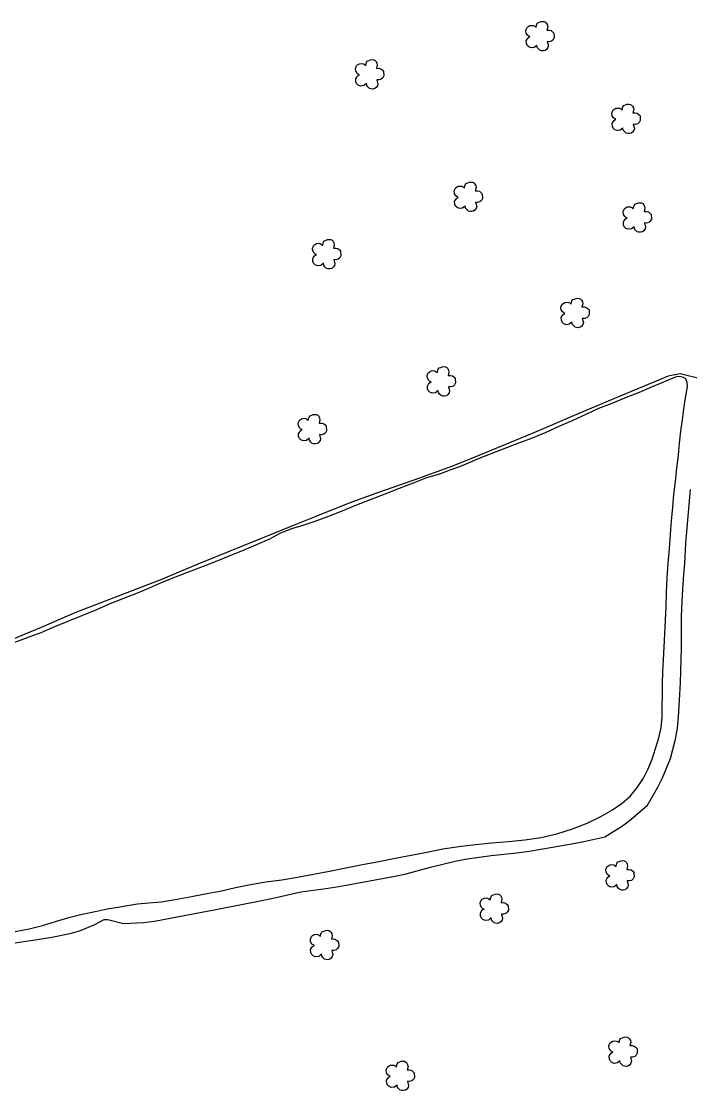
# Model space of a CAD drawing. Extents: x 742777 to 745927, y 7824687 to 7829142.
# Drawn here: x 744303 to 744629, y 7827059 to 7827581 of the extents above; entities that cross this region are included whole.
import ezdxf

# ---------------------------------------------------------------- set-up
doc = ezdxf.new("R2010")
doc.units = 0
doc.header["$MEASUREMENT"] = 0
doc.linetypes.add('CONTINUO', pattern=[0])
doc.layers.add('0114000982', color=1, linetype='Continuous')
doc.layers.add('_SIMBOLO ARVORE', color=118, linetype='Continuous')
doc.layers.add('0114000982030', color=5, linetype='Continuous', lineweight=25)

msp = doc.modelspace()

# ---------------------------------------------------------------- linework, layer by layer
at = {"layer": '0114000982', "linetype": 'Continuous'}
for points in [[(744634.75, 7827406.7), (744624.12, 7827409.27), (744618.28, 7827408.19), (744594.02, 7827397.98), (744574.68, 7827389.83), (744559.54, 7827383.36), (744551.85, 7827380.14), (744536.13, 7827373.68), (744520.36, 7827367.07), (744512.57, 7827364), (744496.96, 7827358.26), (744483.82, 7827353.77), (744476.84, 7827351.31), (744462.09, 7827345.98), (744445.55, 7827339.32), (744436.52, 7827335.65), (744416.9, 7827327.64), (744397.94, 7827320.03), (744388.71, 7827316.25), (744370.91, 7827308.8), (744328.75, 7827292.49), (744312.2, 7827285.39), (744304.02, 7827281.94), (744287.75, 7827275.2)], [(744295.31, 7827130.73), (744303.72, 7827131.99), (744308.17, 7827132.68), (744317.38, 7827134.13), (744327.01, 7827136.05), (744331.43, 7827137.36), (744338.48, 7827140.4), (744343.04, 7827142.71), (744344.78, 7827142.8), (744352.38, 7827140.82), (744362.2, 7827141.29), (744367.49, 7827141.95), (744378.61, 7827144.04), (744390.73, 7827146.28), (744396.7, 7827147.44), (744408.34, 7827149.83), (744420.75, 7827152.24), (744426.96, 7827153.54), (744439.01, 7827156.27), (744451.13, 7827157.91), (744457.47, 7827158.91), (744483.29, 7827163.53), (744489.79, 7827164.99), (744502.22, 7827168.36), (744514.33, 7827171.32), (744520.16, 7827172.42), (744531.96, 7827173.97), (744544.33, 7827175.33), (744550.37, 7827176.17), (744561.77, 7827178.12), (744572.05, 7827179.97), (744577.08, 7827180.94), (744587.44, 7827183.1), (744596.04, 7827188.53), (744600.11, 7827191.56), (744608.18, 7827198.55), (744613.29, 7827207.44), (744615.52, 7827211.97), (744619.36, 7827221.34), (744621.92, 7827230.91), (744622.82, 7827236.15), (744623.29, 7827241.57), (744624.02, 7827252.63), (744624.3, 7827258.46), (744624.51, 7827264.14), (744624.8, 7827275.26), (744624.74, 7827285.71), (744624.82, 7827290.89), (744625.19, 7827301.4), (744626, 7827311.5), (744626.36, 7827316.6), (744626.97, 7827326.65), (744628.25, 7827341.61), (744629.25, 7827352.74)]]:
    msp.add_lwpolyline(points, dxfattribs=at)
at = {"layer": '0114000982030', "elevation": 713.3}
msp.add_lwpolyline([(744299.6, 7827136.87), (744306.31, 7827138.29), (744312.83, 7827139.78), (744319.21, 7827141.76), (744325.67, 7827143.79), (744332.31, 7827145.36), (744338.65, 7827146.69), (744344.41, 7827147.93), (744349.61, 7827148.79), (744354.37, 7827149.57), (744359.32, 7827150.35), (744364.74, 7827150.92), (744370.88, 7827151.46), (744377.59, 7827152.47), (744384.76, 7827153.82), (744392.21, 7827155.23), (744399.65, 7827156.66), (744407.06, 7827158.36), (744414.45, 7827159.89), (744421.96, 7827161.23), (744429.64, 7827162.19), (744437.31, 7827163.4), (744445.1, 7827164.88), (744452.97, 7827166.38), (744460.92, 7827168), (744469.04, 7827169.62), (744477.13, 7827171.17), (744485.1, 7827172.66), (744492.83, 7827174.15), (744500.44, 7827175.68), (744508.21, 7827177.35), (744516.16, 7827178.49), (744524.2, 7827179.43), (744532.27, 7827180.28), (744540.36, 7827180.9), (744548.38, 7827181.62), (744556.28, 7827182.82), (744564.01, 7827184.6), (744571.58, 7827187.02), (744578.74, 7827189.88), (744585.33, 7827193.06), (744591.11, 7827196.34), (744595.89, 7827199.64), (744599.87, 7827203.18), (744603.25, 7827207.4), (744606.21, 7827211.8), (744608.44, 7827216.35), (744610.42, 7827221.15), (744612.11, 7827226.23), (744613.72, 7827231.45), (744614.82, 7827236.5), (744615.31, 7827241.58), (744615.41, 7827246.9), (744615.45, 7827252.41), (744615.57, 7827258), (744615.74, 7827263.73), (744615.95, 7827269.63), (744616.33, 7827275.89), (744616.67, 7827282.31), (744616.95, 7827288.9), (744617.26, 7827295.72), (744617.48, 7827302.56), (744617.83, 7827309.59), (744618.32, 7827316.75), (744618.86, 7827323.88), (744619.39, 7827330.83), (744619.98, 7827337.57), (744620.54, 7827344.05), (744621.06, 7827350.36), (744621.84, 7827356.76), (744622.58, 7827363.27), (744623.24, 7827369.53), (744623.82, 7827375.47), (744624.39, 7827381.3), (744625.22, 7827386.85), (744625.98, 7827391.97), (744626.6, 7827396.61), (744627.18, 7827400.33), (744627.68, 7827402.96), (744627.62, 7827405.11), (744626.92, 7827406.77), (744625.78, 7827407.46), (744624.46, 7827407.85), (744622.69, 7827407.99), (744619.42, 7827406.75), (744614.93, 7827404.74), (744610.46, 7827402.95), (744604.15, 7827400.22), (744597.73, 7827397.71), (744590.81, 7827394.73), (744584.31, 7827392.27), (744578.1, 7827389.46), (744571.76, 7827386.44), (744564.98, 7827383.63), (744558.2, 7827380.48), (744551.03, 7827377.59), (744544.35, 7827375.09), (744537.31, 7827372.28), (744531.34, 7827370), (744525.49, 7827367.69), (744520.62, 7827365.57), (744516.45, 7827363.86), (744511.7, 7827362.16), (744506.68, 7827360.34), (744500.38, 7827358.5), (744493.8, 7827355.92), (744486.95, 7827353.22), (744479.96, 7827350.56), (744472.84, 7827347.81), (744465.67, 7827344.97), (744458.67, 7827342.08), (744452.04, 7827339.43), (744445.85, 7827337.1), (744439.96, 7827335.28), (744434.38, 7827333.58), (744429.05, 7827331.39), (744423.68, 7827328.54), (744417.6, 7827325.97), (744411.16, 7827323.13), (744404.3, 7827320.33), (744397.09, 7827317.48), (744389.94, 7827314.71), (744383.15, 7827312.16), (744376.83, 7827309.58), (744370.8, 7827307.16), (744364.89, 7827304.57), (744358.74, 7827301.99), (744352.36, 7827299.49), (744345.83, 7827296.91), (744339.22, 7827294.05), (744332.47, 7827291.22), (744325.63, 7827288.55), (744318.81, 7827285.79), (744312.01, 7827282.84), (744305, 7827280.21), (744297.9, 7827277.63)], dxfattribs=at)
at = {"layer": '_SIMBOLO ARVORE', "linetype": 'CONTINUO'}
for points in [[(744554.17, 7827569.71, 0), (744552.93, 7827568.67, 0), (744551.34, 7827568.48, 0), (744550.22, 7827568.92, 0), (744549.42, 7827569.71, 0), (744549.09, 7827570.61, 0), (744549, 7827571.94, 0), (744549.43, 7827572.78, 0), (744549.88, 7827573.4, 0), (744550.79, 7827574.02, 0), (744550.21, 7827574.2, 0), (744549.64, 7827574.68, 0), (744548.97, 7827575.74, 0), (744548.85, 7827577, 0), (744549.33, 7827578.31, 0), (744549.84, 7827578.78, 0), (744550.77, 7827579.35, 0), (744551.75, 7827579.48, 0), (744552.53, 7827579.37, 0), (744553.15, 7827579.09, 0), (744553.82, 7827578.48, 0), (744554.03, 7827579.64, 0), (744554.2, 7827580.1, 0), (744554.7, 7827580.74, 0), (744555.46, 7827581.01, 0), (744556.19, 7827581.34, 0), (744557.02, 7827581.42, 0), (744557.8, 7827581.3, 0), (744558.43, 7827580.97, 0), (744558.9, 7827580.46, 0), (744559.32, 7827579.64, 0), (744559.48, 7827578.74, 0), (744559.1, 7827577.12, 0), (744560.23, 7827577.14, 0), (744561.17, 7827576.92, 0), (744562.05, 7827576.22, 0), (744562.54, 7827575.66, 0), (744562.68, 7827573.43, 0), (744562.13, 7827572.44, 0), (744561.41, 7827571.77, 0), (744560.27, 7827571.47, 0), (744559.27, 7827571.56, 0), (744559.8, 7827569.48, 0), (744559.55, 7827568.6, 0), (744558.95, 7827567.75, 0), (744558.29, 7827567.22, 0), (744557.35, 7827566.99, 0), (744556.42, 7827567.05, 0), (744555.72, 7827567.25, 0), (744554.92, 7827568.03, 0), (744554.38, 7827568.74, 0), (744554.21, 7827569.82, 0)], [(744470.98, 7827551.06, 0), (744469.74, 7827550.02, 0), (744468.15, 7827549.83, 0), (744467.03, 7827550.27, 0), (744466.23, 7827551.06, 0), (744465.89, 7827551.96, 0), (744465.81, 7827553.29, 0), (744466.24, 7827554.13, 0), (744466.69, 7827554.75, 0), (744467.6, 7827555.37, 0), (744467.02, 7827555.56, 0), (744466.45, 7827556.03, 0), (744465.78, 7827557.09, 0), (744465.66, 7827558.35, 0), (744466.14, 7827559.67, 0), (744466.65, 7827560.14, 0), (744467.58, 7827560.7, 0), (744468.56, 7827560.84, 0), (744469.34, 7827560.72, 0), (744469.96, 7827560.44, 0), (744470.63, 7827559.83, 0), (744470.84, 7827560.99, 0), (744471.01, 7827561.45, 0), (744471.51, 7827562.09, 0), (744472.27, 7827562.37, 0), (744473, 7827562.69, 0), (744473.83, 7827562.77, 0), (744474.61, 7827562.66, 0), (744475.24, 7827562.32, 0), (744475.71, 7827561.81, 0), (744476.13, 7827561, 0), (744476.29, 7827560.09, 0), (744475.91, 7827558.47, 0), (744477.04, 7827558.49, 0), (744477.98, 7827558.27, 0), (744478.86, 7827557.57, 0), (744479.35, 7827557.01, 0), (744479.48, 7827554.78, 0), (744478.94, 7827553.79, 0), (744478.22, 7827553.13, 0), (744477.07, 7827552.82, 0), (744476.07, 7827552.91, 0), (744476.61, 7827550.83, 0), (744476.36, 7827549.95, 0), (744475.76, 7827549.1, 0), (744475.1, 7827548.58, 0), (744474.16, 7827548.34, 0), (744473.23, 7827548.4, 0), (744472.53, 7827548.6, 0), (744471.73, 7827549.39, 0), (744471.19, 7827550.09, 0), (744471.02, 7827551.17, 0)], [(744596.16, 7827529.31, 0), (744594.91, 7827528.26, 0), (744593.33, 7827528.08, 0), (744592.2, 7827528.52, 0), (744591.4, 7827529.3, 0), (744591.07, 7827530.2, 0), (744590.98, 7827531.54, 0), (744591.41, 7827532.38, 0), (744591.87, 7827533, 0), (744592.78, 7827533.62, 0), (744592.2, 7827533.8, 0), (744591.63, 7827534.27, 0), (744590.95, 7827535.33, 0), (744590.83, 7827536.59, 0), (744591.32, 7827537.91, 0), (744591.83, 7827538.38, 0), (744592.76, 7827538.95, 0), (744593.73, 7827539.08, 0), (744594.51, 7827538.97, 0), (744595.13, 7827538.68, 0), (744595.81, 7827538.08, 0), (744596.01, 7827539.23, 0), (744596.18, 7827539.69, 0), (744596.69, 7827540.33, 0), (744597.44, 7827540.61, 0), (744598.18, 7827540.94, 0), (744599, 7827541.01, 0), (744599.78, 7827540.9, 0), (744600.42, 7827540.56, 0), (744600.89, 7827540.05, 0), (744601.3, 7827539.24, 0), (744601.46, 7827538.33, 0), (744601.09, 7827536.72, 0), (744602.22, 7827536.74, 0), (744603.16, 7827536.51, 0), (744604.04, 7827535.81, 0), (744604.53, 7827535.25, 0), (744604.66, 7827533.03, 0), (744604.11, 7827532.03, 0), (744603.39, 7827531.37, 0), (744602.25, 7827531.06, 0), (744601.25, 7827531.15, 0), (744601.78, 7827529.08, 0), (744601.54, 7827528.19, 0), (744600.94, 7827527.35, 0), (744600.28, 7827526.82, 0), (744599.34, 7827526.59, 0), (744598.41, 7827526.64, 0), (744597.71, 7827526.84, 0), (744596.91, 7827527.63, 0), (744596.36, 7827528.34, 0), (744596.2, 7827529.41, 0)], [(744519.19, 7827491.23, 0), (744517.94, 7827490.19, 0), (744516.36, 7827490, 0), (744515.23, 7827490.44, 0), (744514.43, 7827491.23, 0), (744514.1, 7827492.13, 0), (744514.01, 7827493.46, 0), (744514.44, 7827494.3, 0), (744514.9, 7827494.92, 0), (744515.81, 7827495.54, 0), (744515.23, 7827495.73, 0), (744514.66, 7827496.2, 0), (744513.98, 7827497.26, 0), (744513.86, 7827498.52, 0), (744514.35, 7827499.84, 0), (744514.86, 7827500.31, 0), (744515.79, 7827500.88, 0), (744516.76, 7827501.01, 0), (744517.54, 7827500.89, 0), (744518.16, 7827500.61, 0), (744518.84, 7827500, 0), (744519.04, 7827501.16, 0), (744519.21, 7827501.62, 0), (744519.72, 7827502.26, 0), (744520.47, 7827502.54, 0), (744521.2, 7827502.86, 0), (744522.03, 7827502.94, 0), (744522.81, 7827502.83, 0), (744523.45, 7827502.49, 0), (744523.92, 7827501.98, 0), (744524.33, 7827501.17, 0), (744524.49, 7827500.26, 0), (744524.12, 7827498.64, 0), (744525.25, 7827498.66, 0), (744526.18, 7827498.44, 0), (744527.07, 7827497.74, 0), (744527.56, 7827497.18, 0), (744527.69, 7827494.95, 0), (744527.14, 7827493.96, 0), (744526.42, 7827493.3, 0), (744525.28, 7827492.99, 0), (744524.28, 7827493.08, 0), (744524.81, 7827491, 0), (744524.57, 7827490.12, 0), (744523.97, 7827489.27, 0), (744523.31, 7827488.75, 0), (744522.37, 7827488.51, 0), (744521.44, 7827488.57, 0), (744520.74, 7827488.77, 0), (744519.94, 7827489.56, 0), (744519.39, 7827490.26, 0), (744519.23, 7827491.34, 0)], [(744601.6, 7827481.13, 0), (744600.35, 7827480.09, 0), (744598.77, 7827479.9, 0), (744597.64, 7827480.34, 0), (744596.84, 7827481.13, 0), (744596.51, 7827482.03, 0), (744596.42, 7827483.36, 0), (744596.85, 7827484.2, 0), (744597.31, 7827484.82, 0), (744598.22, 7827485.44, 0), (744597.64, 7827485.63, 0), (744597.07, 7827486.1, 0), (744596.4, 7827487.16, 0), (744596.27, 7827488.42, 0), (744596.76, 7827489.73, 0), (744597.27, 7827490.21, 0), (744598.2, 7827490.77, 0), (744599.18, 7827490.9, 0), (744599.96, 7827490.79, 0), (744600.57, 7827490.51, 0), (744601.25, 7827489.9, 0), (744601.45, 7827491.06, 0), (744601.63, 7827491.52, 0), (744602.13, 7827492.16, 0), (744602.88, 7827492.43, 0), (744603.62, 7827492.76, 0), (744604.44, 7827492.84, 0), (744605.22, 7827492.72, 0), (744605.86, 7827492.39, 0), (744606.33, 7827491.88, 0), (744606.74, 7827491.07, 0), (744606.9, 7827490.16, 0), (744606.53, 7827488.54, 0), (744607.66, 7827488.56, 0), (744608.6, 7827488.34, 0), (744609.48, 7827487.64, 0), (744609.97, 7827487.08, 0), (744610.1, 7827484.85, 0), (744609.56, 7827483.86, 0), (744608.83, 7827483.19, 0), (744607.69, 7827482.89, 0), (744606.69, 7827482.98, 0), (744607.23, 7827480.9, 0), (744606.98, 7827480.02, 0), (744606.38, 7827479.17, 0), (744605.72, 7827478.64, 0), (744604.78, 7827478.41, 0), (744603.85, 7827478.47, 0), (744603.15, 7827478.67, 0), (744602.35, 7827479.45, 0), (744601.81, 7827480.16, 0), (744601.64, 7827481.24, 0)], [(744449.99, 7827463.26, 0), (744448.75, 7827462.22, 0), (744447.16, 7827462.03, 0), (744446.03, 7827462.47, 0), (744445.23, 7827463.26, 0), (744444.9, 7827464.16, 0), (744444.81, 7827465.49, 0), (744445.24, 7827466.33, 0), (744445.7, 7827466.95, 0), (744446.61, 7827467.57, 0), (744446.03, 7827467.75, 0), (744445.46, 7827468.23, 0), (744444.79, 7827469.29, 0), (744444.67, 7827470.55, 0), (744445.15, 7827471.86, 0), (744445.66, 7827472.33, 0), (744446.59, 7827472.9, 0), (744447.57, 7827473.03, 0), (744448.35, 7827472.92, 0), (744448.96, 7827472.64, 0), (744449.64, 7827472.03, 0), (744449.84, 7827473.19, 0), (744450.02, 7827473.65, 0), (744450.52, 7827474.29, 0), (744451.27, 7827474.56, 0), (744452.01, 7827474.89, 0), (744452.83, 7827474.96, 0), (744453.62, 7827474.85, 0), (744454.25, 7827474.52, 0), (744454.72, 7827474.01, 0), (744455.13, 7827473.19, 0), (744455.3, 7827472.29, 0), (744454.92, 7827470.67, 0), (744456.05, 7827470.69, 0), (744456.99, 7827470.46, 0), (744457.87, 7827469.77, 0), (744458.36, 7827469.21, 0), (744458.49, 7827466.98, 0), (744457.95, 7827465.99, 0), (744457.22, 7827465.32, 0), (744456.08, 7827465.02, 0), (744455.08, 7827465.11, 0), (744455.62, 7827463.03, 0), (744455.37, 7827462.14, 0), (744454.77, 7827461.3, 0), (744454.11, 7827460.77, 0), (744453.17, 7827460.54, 0), (744452.24, 7827460.6, 0), (744451.54, 7827460.8, 0), (744450.74, 7827461.58, 0), (744450.2, 7827462.29, 0), (744450.03, 7827463.37, 0)], [(744571.28, 7827434.51, 0), (744570.03, 7827433.47, 0), (744568.45, 7827433.28, 0), (744567.32, 7827433.72, 0), (744566.52, 7827434.51, 0), (744566.19, 7827435.41, 0), (744566.1, 7827436.74, 0), (744566.53, 7827437.58, 0), (744566.99, 7827438.2, 0), (744567.9, 7827438.82, 0), (744567.32, 7827439, 0), (744566.75, 7827439.48, 0), (744566.07, 7827440.54, 0), (744565.95, 7827441.8, 0), (744566.44, 7827443.11, 0), (744566.95, 7827443.58, 0), (744567.88, 7827444.15, 0), (744568.85, 7827444.28, 0), (744569.64, 7827444.17, 0), (744570.25, 7827443.89, 0), (744570.93, 7827443.28, 0), (744571.13, 7827444.44, 0), (744571.3, 7827444.9, 0), (744571.81, 7827445.54, 0), (744572.56, 7827445.81, 0), (744573.3, 7827446.14, 0), (744574.12, 7827446.22, 0), (744574.9, 7827446.1, 0), (744575.54, 7827445.77, 0), (744576.01, 7827445.26, 0), (744576.42, 7827444.44, 0), (744576.58, 7827443.54, 0), (744576.21, 7827441.92, 0), (744577.34, 7827441.94, 0), (744578.28, 7827441.72, 0), (744579.16, 7827441.02, 0), (744579.65, 7827440.46, 0), (744579.78, 7827438.23, 0), (744579.23, 7827437.24, 0), (744578.51, 7827436.57, 0), (744577.37, 7827436.27, 0), (744576.37, 7827436.36, 0), (744576.9, 7827434.28, 0), (744576.66, 7827433.4, 0), (744576.06, 7827432.55, 0), (744575.4, 7827432.02, 0), (744574.46, 7827431.79, 0), (744573.53, 7827431.85, 0), (744572.83, 7827432.05, 0), (744572.03, 7827432.83, 0), (744571.48, 7827433.54, 0), (744571.32, 7827434.62, 0)], [(744505.97, 7827401.1, 0), (744504.72, 7827400.05, 0), (744503.14, 7827399.87, 0), (744502.01, 7827400.31, 0), (744501.21, 7827401.1, 0), (744500.88, 7827402, 0), (744500.79, 7827403.33, 0), (744501.22, 7827404.17, 0), (744501.68, 7827404.79, 0), (744502.59, 7827405.41, 0), (744502.01, 7827405.59, 0), (744501.44, 7827406.07, 0), (744500.77, 7827407.13, 0), (744500.64, 7827408.39, 0), (744501.13, 7827409.7, 0), (744501.64, 7827410.17, 0), (744502.57, 7827410.74, 0), (744503.55, 7827410.87, 0), (744504.33, 7827410.76, 0), (744504.94, 7827410.48, 0), (744505.62, 7827409.87, 0), (744505.82, 7827411.03, 0), (744506, 7827411.49, 0), (744506.5, 7827412.13, 0), (744507.25, 7827412.4, 0), (744507.99, 7827412.73, 0), (744508.81, 7827412.8, 0), (744509.59, 7827412.69, 0), (744510.23, 7827412.36, 0), (744510.7, 7827411.85, 0), (744511.11, 7827411.03, 0), (744511.27, 7827410.13, 0), (744510.9, 7827408.51, 0), (744512.03, 7827408.53, 0), (744512.97, 7827408.3, 0), (744513.85, 7827407.6, 0), (744514.34, 7827407.05, 0), (744514.47, 7827404.82, 0), (744513.93, 7827403.83, 0), (744513.2, 7827403.16, 0), (744512.06, 7827402.86, 0), (744511.06, 7827402.95, 0), (744511.6, 7827400.87, 0), (744511.35, 7827399.98, 0), (744510.75, 7827399.14, 0), (744510.09, 7827398.61, 0), (744509.15, 7827398.38, 0), (744508.22, 7827398.44, 0), (744507.52, 7827398.64, 0), (744506.72, 7827399.42, 0), (744506.18, 7827400.13, 0), (744506.01, 7827401.21, 0)], [(744442.99, 7827377.79, 0), (744441.75, 7827376.74, 0), (744440.16, 7827376.56, 0), (744439.04, 7827377, 0), (744438.24, 7827377.79, 0), (744437.91, 7827378.69, 0), (744437.82, 7827380.02, 0), (744438.25, 7827380.86, 0), (744438.7, 7827381.48, 0), (744439.61, 7827382.1, 0), (744439.03, 7827382.28, 0), (744438.46, 7827382.76, 0), (744437.79, 7827383.82, 0), (744437.67, 7827385.08, 0), (744438.15, 7827386.39, 0), (744438.66, 7827386.86, 0), (744439.59, 7827387.43, 0), (744440.57, 7827387.56, 0), (744441.35, 7827387.45, 0), (744441.97, 7827387.17, 0), (744442.64, 7827386.56, 0), (744442.85, 7827387.72, 0), (744443.02, 7827388.18, 0), (744443.52, 7827388.82, 0), (744444.28, 7827389.09, 0), (744445.01, 7827389.42, 0), (744445.84, 7827389.49, 0), (744446.62, 7827389.38, 0), (744447.25, 7827389.05, 0), (744447.72, 7827388.54, 0), (744448.14, 7827387.72, 0), (744448.3, 7827386.82, 0), (744447.92, 7827385.2, 0), (744449.05, 7827385.22, 0), (744449.99, 7827384.99, 0), (744450.87, 7827384.29, 0), (744451.36, 7827383.74, 0), (744451.5, 7827381.51, 0), (744450.95, 7827380.52, 0), (744450.23, 7827379.85, 0), (744449.09, 7827379.55, 0), (744448.09, 7827379.64, 0), (744448.62, 7827377.56, 0), (744448.37, 7827376.67, 0), (744447.77, 7827375.83, 0), (744447.11, 7827375.3, 0), (744446.17, 7827375.07, 0), (744445.24, 7827375.13, 0), (744444.54, 7827375.33, 0), (744443.74, 7827376.11, 0), (744443.2, 7827376.82, 0), (744443.03, 7827377.9, 0)], [(744593.2, 7827159.83, 0), (744591.95, 7827158.79, 0), (744590.37, 7827158.6, 0), (744589.24, 7827159.04, 0), (744588.44, 7827159.83, 0), (744588.11, 7827160.73, 0), (744588.02, 7827162.06, 0), (744588.45, 7827162.9, 0), (744588.9, 7827163.52, 0), (744589.82, 7827164.14, 0), (744589.24, 7827164.32, 0), (744588.66, 7827164.8, 0), (744587.99, 7827165.86, 0), (744587.87, 7827167.12, 0), (744588.35, 7827168.43, 0), (744588.87, 7827168.9, 0), (744589.79, 7827169.47, 0), (744590.77, 7827169.6, 0), (744591.55, 7827169.49, 0), (744592.17, 7827169.21, 0), (744592.85, 7827168.6, 0), (744593.05, 7827169.76, 0), (744593.22, 7827170.22, 0), (744593.73, 7827170.86, 0), (744594.48, 7827171.13, 0), (744595.21, 7827171.46, 0), (744596.04, 7827171.53, 0), (744596.82, 7827171.42, 0), (744597.45, 7827171.09, 0), (744597.93, 7827170.58, 0), (744598.34, 7827169.76, 0), (744598.5, 7827168.86, 0), (744598.12, 7827167.24, 0), (744599.26, 7827167.26, 0), (744600.19, 7827167.03, 0), (744601.07, 7827166.34, 0), (744601.56, 7827165.78, 0), (744601.7, 7827163.55, 0), (744601.15, 7827162.56, 0), (744600.43, 7827161.89, 0), (744599.29, 7827161.59, 0), (744598.29, 7827161.68, 0), (744598.82, 7827159.6, 0), (744598.58, 7827158.71, 0), (744597.98, 7827157.87, 0), (744597.32, 7827157.34, 0), (744596.38, 7827157.11, 0), (744595.44, 7827157.17, 0), (744594.75, 7827157.37, 0), (744593.95, 7827158.15, 0), (744593.4, 7827158.86, 0), (744593.23, 7827159.94, 0)], [(744531.8, 7827143.57, 0), (744530.56, 7827142.52, 0), (744528.97, 7827142.34, 0), (744527.84, 7827142.78, 0), (744527.04, 7827143.56, 0), (744526.71, 7827144.47, 0), (744526.62, 7827145.8, 0), (744527.05, 7827146.64, 0), (744527.51, 7827147.26, 0), (744528.42, 7827147.88, 0), (744527.84, 7827148.06, 0), (744527.27, 7827148.53, 0), (744526.6, 7827149.59, 0), (744526.48, 7827150.86, 0), (744526.96, 7827152.17, 0), (744527.47, 7827152.64, 0), (744528.4, 7827153.21, 0), (744529.38, 7827153.34, 0), (744530.16, 7827153.23, 0), (744530.77, 7827152.94, 0), (744531.45, 7827152.34, 0), (744531.65, 7827153.49, 0), (744531.83, 7827153.95, 0), (744532.33, 7827154.59, 0), (744533.08, 7827154.87, 0), (744533.82, 7827155.2, 0), (744534.64, 7827155.27, 0), (744535.43, 7827155.16, 0), (744536.06, 7827154.82, 0), (744536.53, 7827154.32, 0), (744536.94, 7827153.5, 0), (744537.11, 7827152.59, 0), (744536.73, 7827150.98, 0), (744537.86, 7827151, 0), (744538.8, 7827150.77, 0), (744539.68, 7827150.07, 0), (744540.17, 7827149.51, 0), (744540.3, 7827147.29, 0), (744539.76, 7827146.29, 0), (744539.03, 7827145.63, 0), (744537.89, 7827145.33, 0), (744536.89, 7827145.41, 0), (744537.43, 7827143.34, 0), (744537.18, 7827142.45, 0), (744536.58, 7827141.61, 0), (744535.92, 7827141.08, 0), (744534.98, 7827140.85, 0), (744534.05, 7827140.91, 0), (744533.35, 7827141.1, 0), (744532.55, 7827141.89, 0), (744532.01, 7827142.6, 0), (744531.84, 7827143.67, 0)], [(744448.96, 7827125.83, 0), (744447.71, 7827124.78, 0), (744446.13, 7827124.6, 0), (744445, 7827125.04, 0), (744444.2, 7827125.82, 0), (744443.87, 7827126.72, 0), (744443.78, 7827128.05, 0), (744444.21, 7827128.89, 0), (744444.66, 7827129.52, 0), (744445.58, 7827130.13, 0), (744445, 7827130.32, 0), (744444.42, 7827130.79, 0), (744443.75, 7827131.85, 0), (744443.63, 7827133.11, 0), (744444.12, 7827134.43, 0), (744444.63, 7827134.9, 0), (744445.56, 7827135.47, 0), (744446.53, 7827135.6, 0), (744447.31, 7827135.49, 0), (744447.93, 7827135.2, 0), (744448.61, 7827134.6, 0), (744448.81, 7827135.75, 0), (744448.98, 7827136.21, 0), (744449.49, 7827136.85, 0), (744450.24, 7827137.13, 0), (744450.97, 7827137.45, 0), (744451.8, 7827137.53, 0), (744452.58, 7827137.42, 0), (744453.21, 7827137.08, 0), (744453.69, 7827136.57, 0), (744454.1, 7827135.76, 0), (744454.26, 7827134.85, 0), (744453.89, 7827133.24, 0), (744455.02, 7827133.25, 0), (744455.95, 7827133.03, 0), (744456.84, 7827132.33, 0), (744457.32, 7827131.77, 0), (744457.46, 7827129.55, 0), (744456.91, 7827128.55, 0), (744456.19, 7827127.89, 0), (744455.05, 7827127.58, 0), (744454.05, 7827127.67, 0), (744454.58, 7827125.59, 0), (744454.34, 7827124.71, 0), (744453.74, 7827123.86, 0), (744453.08, 7827123.34, 0), (744452.14, 7827123.11, 0), (744451.2, 7827123.16, 0), (744450.51, 7827123.36, 0), (744449.71, 7827124.15, 0), (744449.16, 7827124.86, 0), (744448.99, 7827125.93, 0)], [(744594.72, 7827073.75, 0), (744593.47, 7827072.7, 0), (744591.89, 7827072.52, 0), (744590.76, 7827072.96, 0), (744589.96, 7827073.74, 0), (744589.63, 7827074.64, 0), (744589.54, 7827075.97, 0), (744589.97, 7827076.81, 0), (744590.42, 7827077.44, 0), (744591.34, 7827078.05, 0), (744590.76, 7827078.24, 0), (744590.18, 7827078.71, 0), (744589.51, 7827079.77, 0), (744589.39, 7827081.03, 0), (744589.88, 7827082.35, 0), (744590.39, 7827082.82, 0), (744591.32, 7827083.39, 0), (744592.29, 7827083.52, 0), (744593.07, 7827083.41, 0), (744593.69, 7827083.12, 0), (744594.37, 7827082.52, 0), (744594.57, 7827083.67, 0), (744594.74, 7827084.13, 0), (744595.25, 7827084.77, 0), (744596, 7827085.05, 0), (744596.73, 7827085.37, 0), (744597.56, 7827085.45, 0), (744598.34, 7827085.34, 0), (744598.97, 7827085, 0), (744599.45, 7827084.49, 0), (744599.86, 7827083.68, 0), (744600.02, 7827082.77, 0), (744599.64, 7827081.16, 0), (744600.78, 7827081.17, 0), (744601.71, 7827080.95, 0), (744602.59, 7827080.25, 0), (744603.08, 7827079.69, 0), (744603.22, 7827077.47, 0), (744602.67, 7827076.47, 0), (744601.95, 7827075.81, 0), (744600.81, 7827075.5, 0), (744599.81, 7827075.59, 0), (744600.34, 7827073.51, 0), (744600.1, 7827072.63, 0), (744599.5, 7827071.78, 0), (744598.84, 7827071.26, 0), (744597.9, 7827071.03, 0), (744596.96, 7827071.08, 0), (744596.27, 7827071.28, 0), (744595.47, 7827072.07, 0), (744594.92, 7827072.78, 0), (744594.75, 7827073.85, 0)], [(744485.98, 7827061.92, 0), (744484.74, 7827060.87, 0), (744483.15, 7827060.69, 0), (744482.02, 7827061.13, 0), (744481.22, 7827061.91, 0), (744480.89, 7827062.82, 0), (744480.8, 7827064.15, 0), (744481.23, 7827064.99, 0), (744481.69, 7827065.61, 0), (744482.6, 7827066.23, 0), (744482.02, 7827066.41, 0), (744481.45, 7827066.88, 0), (744480.78, 7827067.94, 0), (744480.66, 7827069.21, 0), (744481.14, 7827070.52, 0), (744481.65, 7827070.99, 0), (744482.58, 7827071.56, 0), (744483.56, 7827071.69, 0), (744484.34, 7827071.58, 0), (744484.95, 7827071.29, 0), (744485.63, 7827070.69, 0), (744485.83, 7827071.84, 0), (744486.01, 7827072.3, 0), (744486.51, 7827072.94, 0), (744487.26, 7827073.22, 0), (744488, 7827073.55, 0), (744488.82, 7827073.62, 0), (744489.61, 7827073.51, 0), (744490.24, 7827073.17, 0), (744490.71, 7827072.67, 0), (744491.12, 7827071.85, 0), (744491.29, 7827070.94, 0), (744490.91, 7827069.33, 0), (744492.04, 7827069.35, 0), (744492.98, 7827069.12, 0), (744493.86, 7827068.42, 0), (744494.35, 7827067.86, 0), (744494.48, 7827065.64, 0), (744493.94, 7827064.64, 0), (744493.21, 7827063.98, 0), (744492.07, 7827063.68, 0), (744491.07, 7827063.76, 0), (744491.61, 7827061.69, 0), (744491.36, 7827060.8, 0), (744490.76, 7827059.96, 0), (744490.1, 7827059.43, 0), (744489.16, 7827059.2, 0), (744488.23, 7827059.26, 0), (744487.53, 7827059.45, 0), (744486.73, 7827060.24, 0), (744486.19, 7827060.95, 0), (744486.02, 7827062.02, 0)]]:
    msp.add_polyline3d(points, dxfattribs=at)

doc.saveas('drawing.dxf')
